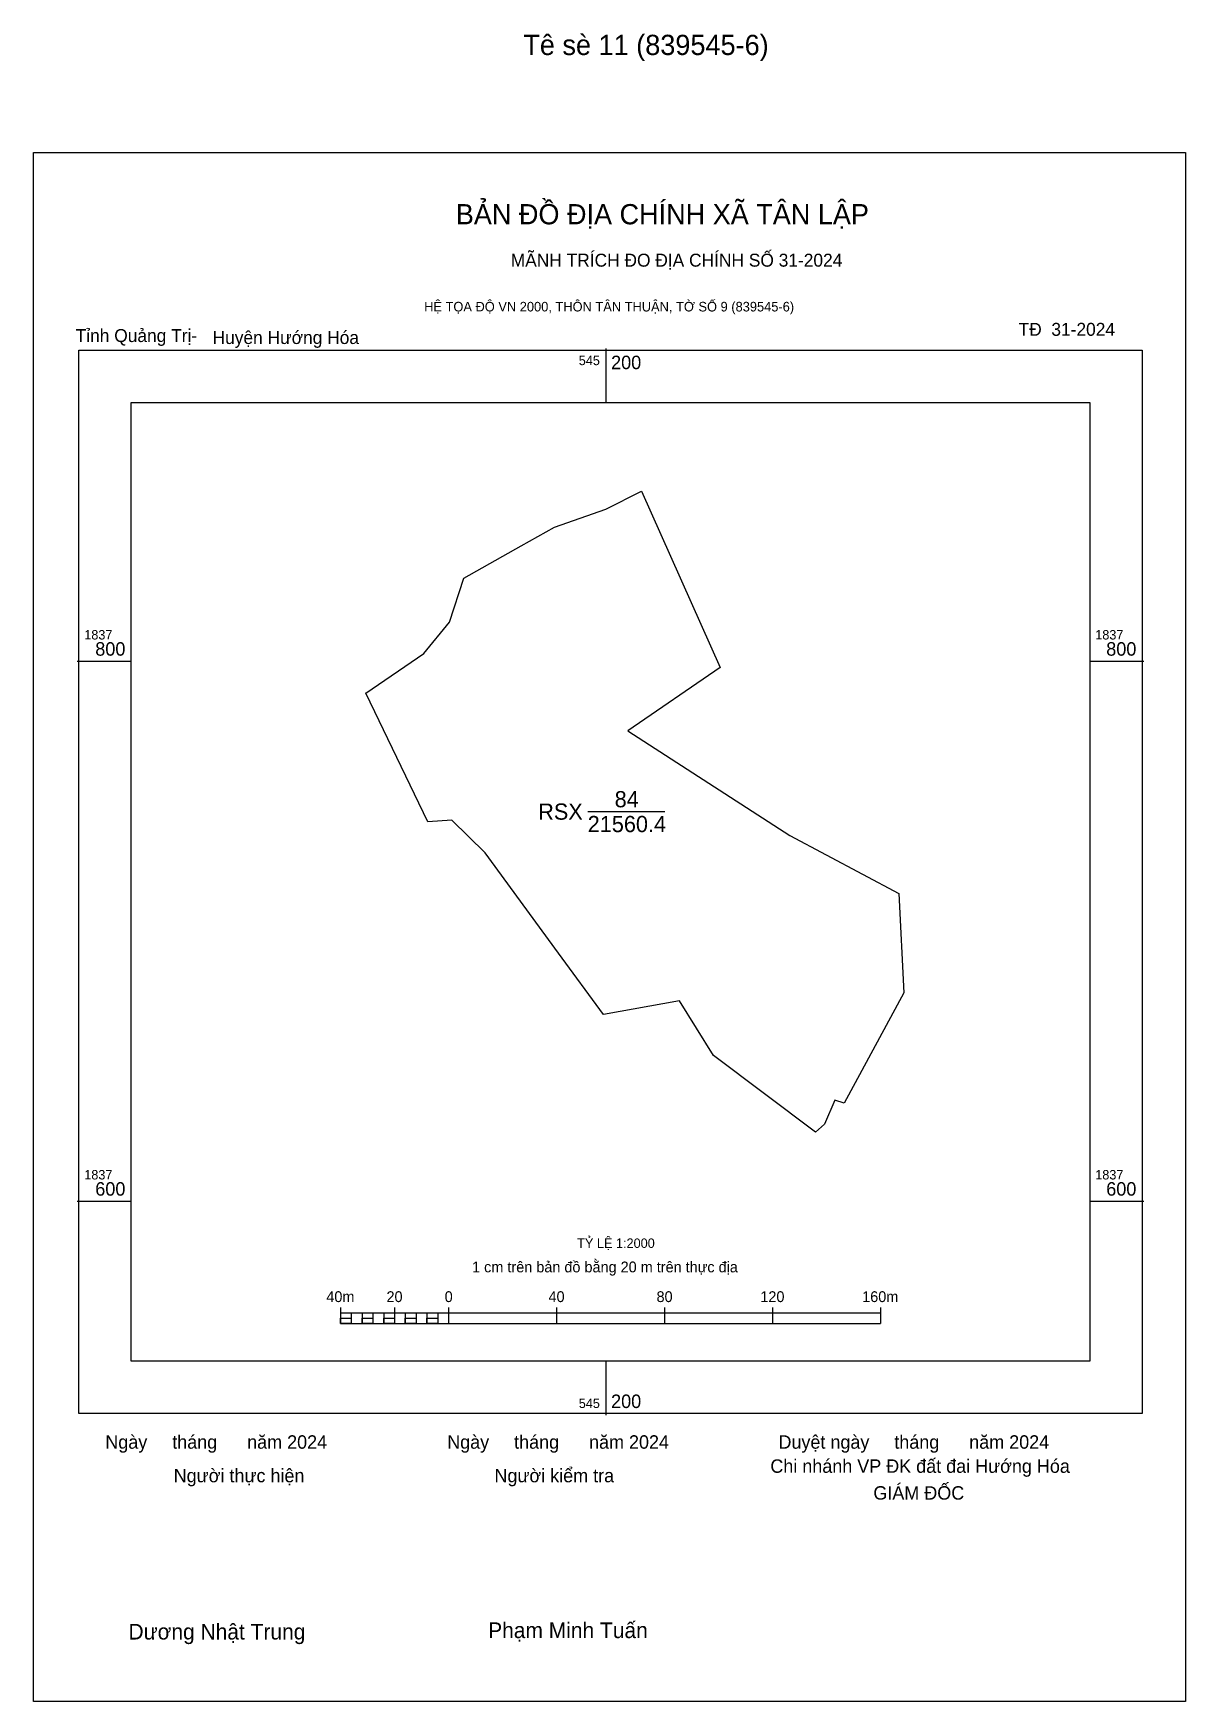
# Model space of a CAD drawing. Extents: x 544988 to 545415, y 1837415 to 1838033.
import ezdxf

# ---------------------------------------------------------------- set-up
doc = ezdxf.new("R2010")
doc.units = 0
for name, color, linetype in [('Level 10', 7, 'Continuous'), ('Level 13', 7, 'Continuous'), ('Level 15', 7, 'Continuous'), ('Level 27', 7, 'Continuous'), ('Level 6', 7, 'Continuous'), ('Level 62', 7, 'Continuous'), ('Level 63', 7, 'Continuous'), ('Level 9', 7, 'Continuous')]:
    doc.layers.add(name, color=color, linetype=linetype)

msp = doc.modelspace()

# ---------------------------------------------------------------- linework, layer by layer
at = {"layer": 'Level 10'}
msp.add_line((545193.34, 1837744.25), (545221.86, 1837744.25), dxfattribs=at)
msp.add_lwpolyline([(545181.08, 1837849.63), (545200.08, 1837856.22), (545213.21, 1837862.98), (545242.45, 1837797.65), (545208.16, 1837774.19), (545268.16, 1837735.34), (545308.6, 1837713.91), (545310.47, 1837677.14), (545288.35, 1837636.27), (545284.83, 1837637.35), (545281.03, 1837628.49), (545277.7, 1837625.51), (545239.88, 1837653.97), (545227.39, 1837674.22), (545199.25, 1837669.12), (545182.56, 1837691.87), (545155.36, 1837728.97), (545143.03, 1837741.08), (545134.11, 1837740.43), (545111.13, 1837788.13), (545132.69, 1837802.78), (545142.13, 1837814.41), (545147.45, 1837830.76), (545168.68, 1837842.63)], close=True, dxfattribs=at)
at = {"layer": 'Level 15'}
msp.add_lwpolyline([(544988.06, 1837988.42), (545414.77, 1837988.42), (545414.77, 1837414.59), (544988.06, 1837414.59)], close=True, dxfattribs=at)
at = {"layer": 'Level 27'}
for p, q in [((545213.21, 1837862.98), (545213.23, 1837862.98)), ((545168.68, 1837842.63), (545168.67, 1837842.65)), ((545111.13, 1837788.13), (545111.11, 1837788.13)), ((545134.11, 1837740.43), (545134.09, 1837740.42)), ((545308.6, 1837713.91), (545308.61, 1837713.93)), ((545310.47, 1837677.14), (545310.49, 1837677.15)), ((545239.88, 1837653.97), (545239.86, 1837653.98)), ((545277.7, 1837625.51), (545277.68, 1837625.5))]:
    msp.add_line(p, q, dxfattribs=at)
at = {"layer": 'Level 62'}
msp.add_lwpolyline([(545024.29, 1837895.74), (545379.31, 1837895.74), (545379.31, 1837540.72), (545024.29, 1837540.72)], close=True, dxfattribs=at)
at = {"layer": 'Level 63'}
for p, q in [((545200, 1837915.74), (545200, 1837895.74)), ((545004.29, 1837800), (545024.29, 1837800)), ((545379.31, 1837800), (545399.31, 1837800)), ((545004.29, 1837600), (545024.29, 1837600)), ((545379.31, 1837600), (545399.31, 1837600)), ((545101.8, 1837560.59), (545101.8, 1837554.59)), ((545101.8, 1837558.59), (545301.8, 1837558.59)), ((545105.8, 1837558.59), (545105.8, 1837554.59)), ((545109.8, 1837558.59), (545109.8, 1837554.59)), ((545113.8, 1837558.59), (545113.8, 1837554.59)), ((545117.8, 1837558.59), (545117.8, 1837554.59)), ((545121.8, 1837560.59), (545121.8, 1837554.59)), ((545121.8, 1837558.59), (545121.8, 1837554.59)), ((545125.8, 1837558.59), (545125.8, 1837554.59)), ((545129.8, 1837558.59), (545129.8, 1837554.59)), ((545133.8, 1837558.59), (545133.8, 1837554.59)), ((545137.8, 1837558.59), (545137.8, 1837554.59)), ((545141.8, 1837560.59), (545141.8, 1837554.59)), ((545141.8, 1837558.59), (545141.8, 1837554.59)), ((545181.8, 1837560.59), (545181.8, 1837554.59)), ((545221.8, 1837560.59), (545221.8, 1837554.59)), ((545261.8, 1837560.59), (545261.8, 1837554.59)), ((545301.8, 1837560.59), (545301.8, 1837554.59)), ((545101.8, 1837554.59), (545301.8, 1837554.59)), ((545200, 1837540.72), (545200, 1837520.72))]:
    msp.add_line(p, q, dxfattribs=at)
for points in [[(545004.91, 1837915.12), (545398.69, 1837915.12), (545398.69, 1837521.34), (545004.91, 1837521.34)], [(545101.8, 1837556.59), (545105.8, 1837556.59), (545105.8, 1837554.59), (545101.8, 1837554.59)], [(545101.8, 1837556.59), (545105.8, 1837556.59), (545105.8, 1837554.59), (545101.8, 1837554.59)], [(545109.8, 1837556.59), (545113.8, 1837556.59), (545113.8, 1837554.59), (545109.8, 1837554.59)], [(545117.8, 1837556.59), (545121.8, 1837556.59), (545121.8, 1837554.59), (545117.8, 1837554.59)], [(545125.8, 1837556.59), (545129.8, 1837556.59), (545129.8, 1837554.59), (545125.8, 1837554.59)], [(545133.8, 1837556.59), (545137.8, 1837556.59), (545137.8, 1837554.59), (545133.8, 1837554.59)]]:
    msp.add_lwpolyline(points, close=True, dxfattribs=at)

# ---------------------------------------------------------------- texts
at = {"layer": 'Level 13'}
for s, p in [('84', (545203.32, 1837745.85)), ('RSX', (545175.01, 1837741.25)), ('21560.4', (545193.35, 1837736.65))]:
    msp.add_text(s, height=6, dxfattribs=at).set_placement(p)
at = {"layer": 'Level 6'}
msp.add_text('TỶ LỆ 1:2000', height=3.5158, dxfattribs=at).set_placement((545189.43, 1837582.64))
at = {"layer": 'Level 63'}
for s, height, p in [('Tê sè 11 (839545-6)', 7.5, (545169.49, 1838024.48)), ('BẢN ĐỒ ĐỊA CHÍNH XÃ TÂN LẬP', 7.4873, (545144.5, 1837961.78)), ('MÃNH TRÍCH ĐO ĐỊA CHÍNH SỐ 31-2024', 4.8044, (545164.84, 1837946.09)), ('HỆ TỌA ĐỘ VN 2000, THÔN TÂN THUẬN, TỜ SỐ 9 (839545-6)', 3.5565, (545132.77, 1837929.5)), ('545', 3.5, (545190.04, 1837909.62)), ('200', 5, (545202, 1837908.12)), ('1837', 3.5, (545006.91, 1837808)), ('1837', 3.5, (545381.31, 1837808)), ('800', 5, (545010.98, 1837802)), ('800', 5, (545385.37, 1837802)), ('1837', 3.5, (545006.91, 1837608)), ('600', 5, (545010.98, 1837602)), ('1837', 3.5, (545381.31, 1837608)), ('600', 5, (545385.37, 1837602)), ('1 cm trên bản đồ bằng 20 m trên thực địa', 4, (545150.52, 1837573.59)), ('40m', 4, (545096.55, 1837562.59)), ('20', 4, (545118.83, 1837562.59)), ('0', 4, (545140.38, 1837562.59)), ('40', 4, (545178.83, 1837562.59)), ('80', 4, (545218.83, 1837562.59)), ('120', 4, (545257.28, 1837562.59)), ('160m', 4, (545294.99, 1837562.59)), ('545', 3.5, (545190.04, 1837523.34)), ('200', 5, (545202, 1837523.34)), ('Ngày     tháng      năm 2024', 4.9766, (545014.7, 1837508.27)), ('Ngày     tháng      năm 2024', 4.9766, (545141.31, 1837508.27)), ('Duyệt ngày     tháng      năm 2024', 4.9766, (545263.98, 1837508.27)), ('Người thực hiện', 4.9766, (545040.02, 1837495.83)), ('Người kiểm tra', 4.9766, (545158.8, 1837495.83)), ('Chi nhánh VP ĐK đất đai Hướng Hóa', 4.9766, (545260.98, 1837499.34)), ('GIÁM ĐỐC', 4.977, (545299.13, 1837489.41)), ('Dương Nhật Trung', 5.8048, (545023.28, 1837437.6)), ('Phạm Minh Tuấn', 5.8048, (545156.48, 1837438.12))]:
    msp.add_text(s, height=height, dxfattribs=at).set_placement(p)
at = {"layer": 'Level 9'}
for s, p in [('Tỉnh Quảng Trị-', (545003.72, 1837918.17)), ('Huyện Hướng Hóa', (545054.42, 1837917.45)), ('TĐ  31-2024', (545352.91, 1837920.48))]:
    msp.add_text(s, height=4.8044, dxfattribs=at).set_placement(p)

doc.saveas('drawing.dxf')
